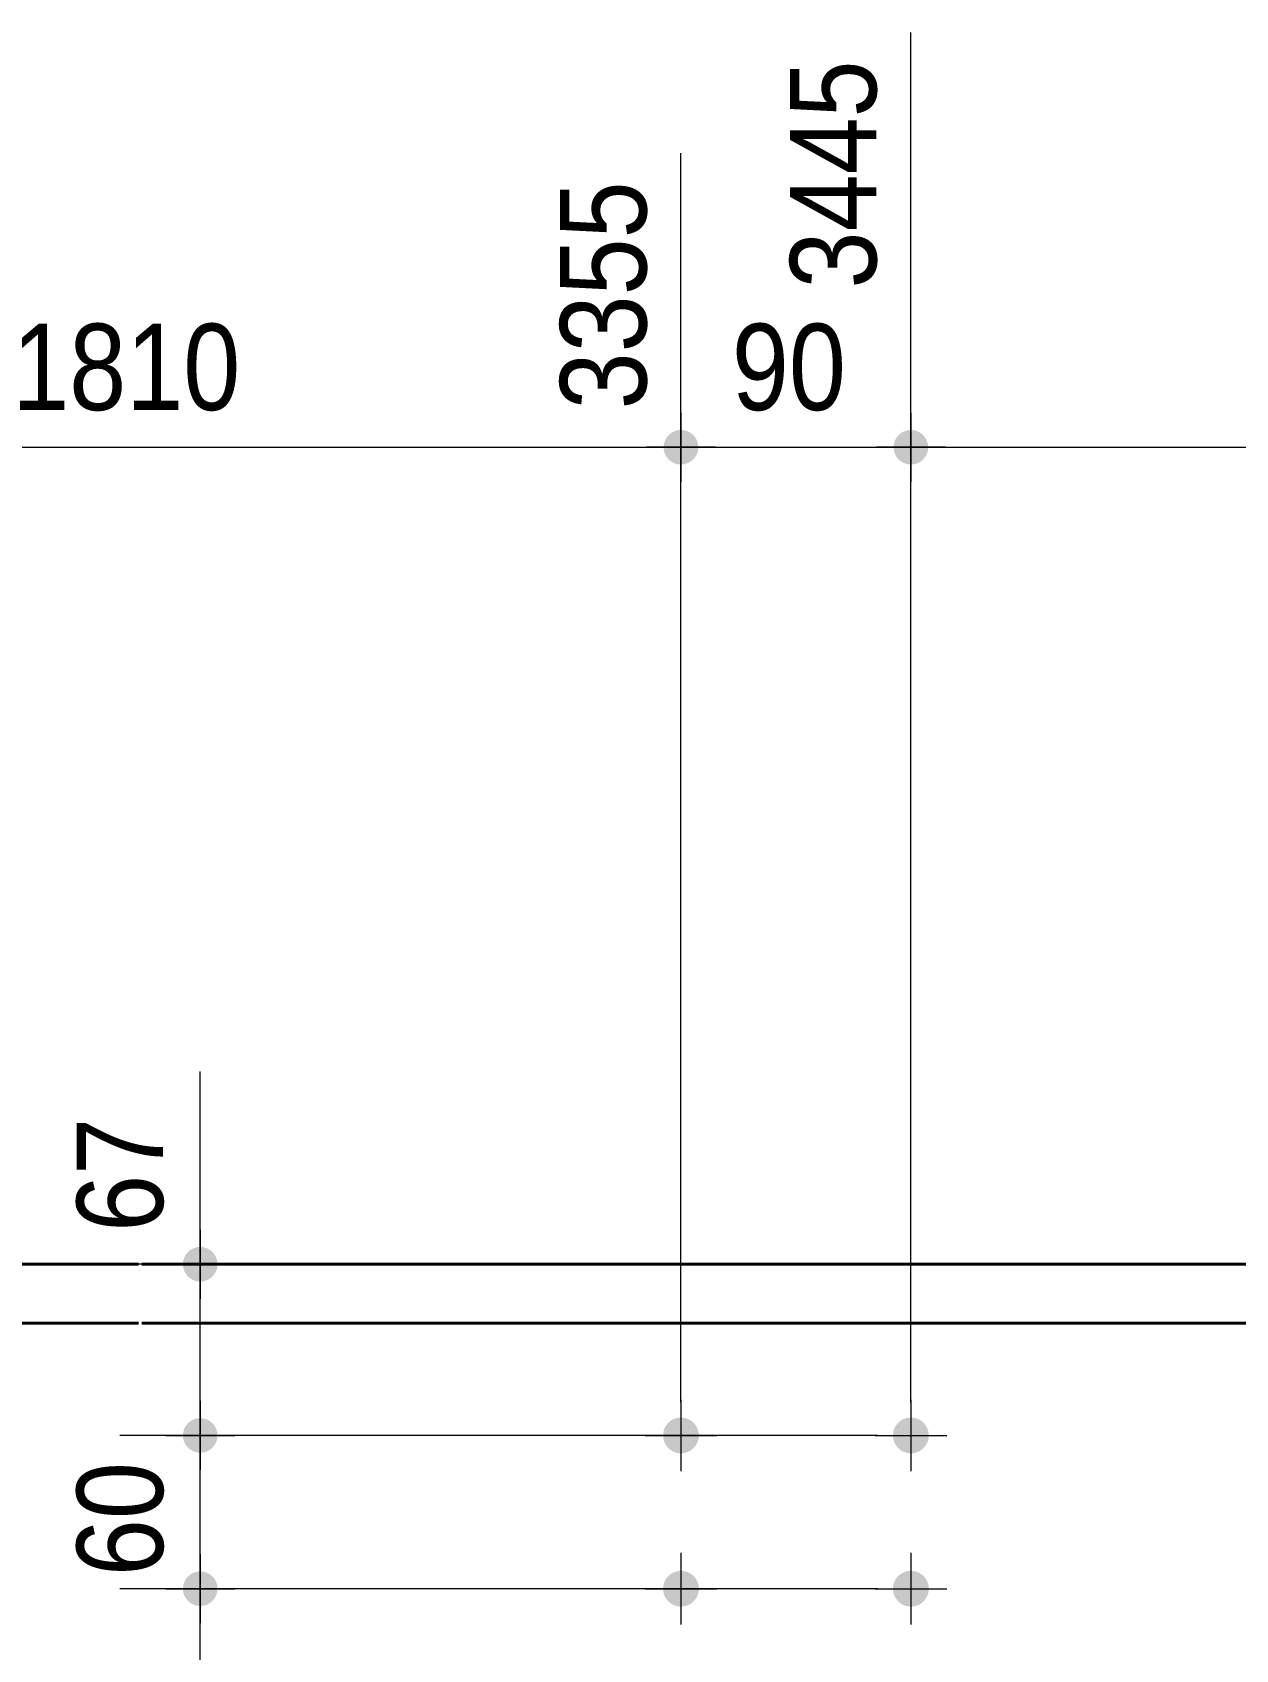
# Model space of a CAD drawing. Header units: millimetres. Extents: x 2 to 410, y 5 to 282.
# Drawn here: x 138.69 to 174.92, y 161.46 to 210.16 of the extents above; entities that cross this region are included whole.
import ezdxf

# ---------------------------------------------------------------- set-up
doc = ezdxf.new("R2010")
doc.units = ezdxf.units.MM
for name, color, linetype, lineweight in [('Boulon', 7, 'Continuous', 0), ('Cotation', 7, 'Continuous', 0), ('Piece', 2, 'Continuous', 0)]:
    doc.layers.add(name, color=color, linetype=linetype, lineweight=lineweight)
doc.styles.add('ARIAL', font='ARIAL.TTF')

# ---------------------------------------------------------------- blocks, each defined once
blk = doc.blocks.new('*A7')
at = {"layer": 'Boulon'}
for points in [[(157.685, 167.936), (157.687, 167.962), (157.69, 167.989), (157.695, 168.015), (157.7, 168.04), (157.707, 168.066), (157.716, 168.091), (157.725, 168.116), (157.736, 168.14), (157.748, 168.163), (157.761, 168.186), (157.775, 168.209), (157.79, 168.23), (157.806, 168.251), (157.824, 168.271), (157.842, 168.29), (157.861, 168.309), (157.881, 168.326), (157.902, 168.342), (157.924, 168.357), (157.946, 168.371), (157.969, 168.384), (157.992, 168.396), (158.017, 168.407), (158.041, 168.417), (158.066, 168.425), (158.092, 168.432), (158.118, 168.438), (158.144, 168.442), (158.17, 168.445), (158.196, 168.447), (158.223, 168.448), (158.249, 168.447), (158.275, 168.445), (158.302, 168.442), (158.328, 168.438), (158.354, 168.432), (158.379, 168.425), (158.404, 168.417), (158.429, 168.407), (158.453, 168.396), (158.477, 168.384), (158.5, 168.371), (158.522, 168.357), (158.543, 168.342), (158.564, 168.326), (158.584, 168.309), (158.603, 168.29), (158.622, 168.271), (158.639, 168.251), (158.655, 168.23), (158.67, 168.209), (158.685, 168.186), (158.698, 168.163), (158.709, 168.14), (158.72, 168.116), (158.73, 168.091), (158.738, 168.066), (158.745, 168.04), (158.751, 168.015), (158.755, 167.989), (158.759, 167.962), (158.761, 167.936), (158.761, 167.91), (158.761, 167.883), (158.759, 167.857), (158.755, 167.831), (158.751, 167.805), (158.745, 167.779), (158.738, 167.753), (158.73, 167.728), (158.72, 167.704), (158.709, 167.679), (158.698, 167.656), (158.685, 167.633), (158.67, 167.61), (158.655, 167.589), (158.639, 167.568), (158.622, 167.548), (158.603, 167.529), (158.584, 167.511), (158.564, 167.493), (158.543, 167.477), (158.522, 167.462), (158.5, 167.448), (158.477, 167.435), (158.453, 167.423), (158.429, 167.412), (158.404, 167.403), (158.379, 167.394), (158.354, 167.387), (158.328, 167.381), (158.302, 167.377), (158.275, 167.374), (158.249, 167.372), (158.223, 167.371), (158.196, 167.372), (158.17, 167.374), (158.144, 167.377), (158.118, 167.381), (158.092, 167.387), (158.066, 167.394), (158.041, 167.403), (158.017, 167.412), (157.992, 167.423), (157.969, 167.435), (157.946, 167.448), (157.924, 167.462), (157.902, 167.477), (157.881, 167.493), (157.861, 167.511), (157.842, 167.529), (157.824, 167.548), (157.806, 167.568), (157.79, 167.589), (157.775, 167.61), (157.761, 167.633), (157.748, 167.656), (157.736, 167.679), (157.725, 167.704), (157.716, 167.728), (157.707, 167.753), (157.7, 167.779), (157.695, 167.805), (157.69, 167.831), (157.687, 167.857), (157.685, 167.883), (157.684, 167.91)], [(157.685, 163.321), (157.687, 163.347), (157.69, 163.373), (157.695, 163.399), (157.7, 163.425), (157.707, 163.45), (157.716, 163.476), (157.725, 163.5), (157.736, 163.524), (157.748, 163.548), (157.761, 163.571), (157.775, 163.593), (157.79, 163.615), (157.806, 163.636), (157.824, 163.656), (157.842, 163.675), (157.861, 163.693), (157.881, 163.71), (157.902, 163.727), (157.924, 163.742), (157.946, 163.756), (157.969, 163.769), (157.992, 163.781), (158.017, 163.792), (158.041, 163.801), (158.066, 163.809), (158.092, 163.817), (158.118, 163.822), (158.144, 163.827), (158.17, 163.83), (158.196, 163.832), (158.223, 163.833), (158.249, 163.832), (158.275, 163.83), (158.302, 163.827), (158.328, 163.822), (158.354, 163.817), (158.379, 163.809), (158.404, 163.801), (158.429, 163.792), (158.453, 163.781), (158.477, 163.769), (158.5, 163.756), (158.522, 163.742), (158.543, 163.727), (158.564, 163.71), (158.584, 163.693), (158.603, 163.675), (158.622, 163.656), (158.639, 163.636), (158.655, 163.615), (158.67, 163.593), (158.685, 163.571), (158.698, 163.548), (158.709, 163.524), (158.72, 163.5), (158.73, 163.476), (158.738, 163.45), (158.745, 163.425), (158.751, 163.399), (158.755, 163.373), (158.759, 163.347), (158.761, 163.321), (158.761, 163.294), (158.761, 163.268), (158.759, 163.241), (158.755, 163.215), (158.751, 163.189), (158.745, 163.163), (158.738, 163.138), (158.73, 163.113), (158.72, 163.088), (158.709, 163.064), (158.698, 163.04), (158.685, 163.017), (158.67, 162.995), (158.655, 162.973), (158.639, 162.953), (158.622, 162.933), (158.603, 162.913), (158.584, 162.895), (158.564, 162.878), (158.543, 162.862), (158.522, 162.846), (158.5, 162.832), (158.477, 162.819), (158.453, 162.807), (158.429, 162.797), (158.404, 162.787), (158.379, 162.779), (158.354, 162.772), (158.328, 162.766), (158.302, 162.762), (158.275, 162.758), (158.249, 162.756), (158.223, 162.756), (158.196, 162.756), (158.17, 162.758), (158.144, 162.762), (158.118, 162.766), (158.092, 162.772), (158.066, 162.779), (158.041, 162.787), (158.017, 162.797), (157.992, 162.807), (157.969, 162.819), (157.946, 162.832), (157.924, 162.846), (157.902, 162.862), (157.881, 162.878), (157.861, 162.895), (157.842, 162.913), (157.824, 162.933), (157.806, 162.953), (157.79, 162.973), (157.775, 162.995), (157.761, 163.017), (157.748, 163.04), (157.736, 163.064), (157.725, 163.088), (157.716, 163.113), (157.707, 163.138), (157.7, 163.163), (157.695, 163.189), (157.69, 163.215), (157.687, 163.241), (157.685, 163.268), (157.684, 163.294)]]:
    blk.add_hatch(color=256, dxfattribs=at).paths.add_polyline_path(points, flags=17)
at = {"layer": 'Boulon', "linetype": 'Continuous', "lineweight": 0}
for p, q in [((158.223, 168.986), (158.223, 166.833)), ((157.146, 167.91), (159.3, 167.91)), ((158.223, 164.371), (158.223, 162.217)), ((157.146, 163.294), (159.3, 163.294))]:
    blk.add_line(p, q, dxfattribs=at)
blk = doc.blocks.new('*A8')
at = {"layer": 'Boulon'}
for points in [[(164.608, 167.936), (164.61, 167.962), (164.613, 167.989), (164.618, 168.015), (164.623, 168.04), (164.631, 168.066), (164.639, 168.091), (164.648, 168.116), (164.659, 168.14), (164.671, 168.163), (164.684, 168.186), (164.698, 168.209), (164.713, 168.23), (164.73, 168.251), (164.747, 168.271), (164.765, 168.29), (164.784, 168.309), (164.804, 168.326), (164.825, 168.342), (164.847, 168.357), (164.869, 168.371), (164.892, 168.384), (164.916, 168.396), (164.94, 168.407), (164.964, 168.417), (164.989, 168.425), (165.015, 168.432), (165.041, 168.438), (165.067, 168.442), (165.093, 168.445), (165.119, 168.447), (165.146, 168.448), (165.172, 168.447), (165.199, 168.445), (165.225, 168.442), (165.251, 168.438), (165.277, 168.432), (165.302, 168.425), (165.327, 168.417), (165.352, 168.407), (165.376, 168.396), (165.4, 168.384), (165.423, 168.371), (165.445, 168.357), (165.467, 168.342), (165.487, 168.326), (165.507, 168.309), (165.527, 168.29), (165.545, 168.271), (165.562, 168.251), (165.578, 168.23), (165.594, 168.209), (165.608, 168.186), (165.621, 168.163), (165.633, 168.14), (165.643, 168.116), (165.653, 168.091), (165.661, 168.066), (165.668, 168.04), (165.674, 168.015), (165.678, 167.989), (165.682, 167.962), (165.684, 167.936), (165.684, 167.91), (165.684, 167.883), (165.682, 167.857), (165.678, 167.831), (165.674, 167.805), (165.668, 167.779), (165.661, 167.753), (165.653, 167.728), (165.643, 167.704), (165.633, 167.679), (165.621, 167.656), (165.608, 167.633), (165.594, 167.61), (165.578, 167.589), (165.562, 167.568), (165.545, 167.548), (165.527, 167.529), (165.507, 167.511), (165.487, 167.493), (165.467, 167.477), (165.445, 167.462), (165.423, 167.448), (165.4, 167.435), (165.376, 167.423), (165.352, 167.412), (165.327, 167.403), (165.302, 167.394), (165.277, 167.387), (165.251, 167.381), (165.225, 167.377), (165.199, 167.374), (165.172, 167.372), (165.146, 167.371), (165.119, 167.372), (165.093, 167.374), (165.067, 167.377), (165.041, 167.381), (165.015, 167.387), (164.989, 167.394), (164.964, 167.403), (164.94, 167.412), (164.916, 167.423), (164.892, 167.435), (164.869, 167.448), (164.847, 167.462), (164.825, 167.477), (164.804, 167.493), (164.784, 167.511), (164.765, 167.529), (164.747, 167.548), (164.73, 167.568), (164.713, 167.589), (164.698, 167.61), (164.684, 167.633), (164.671, 167.656), (164.659, 167.679), (164.648, 167.704), (164.639, 167.728), (164.631, 167.753), (164.623, 167.779), (164.618, 167.805), (164.613, 167.831), (164.61, 167.857), (164.608, 167.883), (164.607, 167.91)], [(164.608, 163.321), (164.61, 163.347), (164.613, 163.373), (164.618, 163.399), (164.623, 163.425), (164.631, 163.45), (164.639, 163.476), (164.648, 163.5), (164.659, 163.524), (164.671, 163.548), (164.684, 163.571), (164.698, 163.593), (164.713, 163.615), (164.73, 163.636), (164.747, 163.656), (164.765, 163.675), (164.784, 163.693), (164.804, 163.71), (164.825, 163.727), (164.847, 163.742), (164.869, 163.756), (164.892, 163.769), (164.916, 163.781), (164.94, 163.792), (164.964, 163.801), (164.989, 163.809), (165.015, 163.817), (165.041, 163.822), (165.067, 163.827), (165.093, 163.83), (165.119, 163.832), (165.146, 163.833), (165.172, 163.832), (165.199, 163.83), (165.225, 163.827), (165.251, 163.822), (165.277, 163.817), (165.302, 163.809), (165.327, 163.801), (165.352, 163.792), (165.376, 163.781), (165.4, 163.769), (165.423, 163.756), (165.445, 163.742), (165.467, 163.727), (165.487, 163.71), (165.507, 163.693), (165.527, 163.675), (165.545, 163.656), (165.562, 163.636), (165.578, 163.615), (165.594, 163.593), (165.608, 163.571), (165.621, 163.548), (165.633, 163.524), (165.643, 163.5), (165.653, 163.476), (165.661, 163.45), (165.668, 163.425), (165.674, 163.399), (165.678, 163.373), (165.682, 163.347), (165.684, 163.321), (165.684, 163.294), (165.684, 163.268), (165.682, 163.241), (165.678, 163.215), (165.674, 163.189), (165.668, 163.163), (165.661, 163.138), (165.653, 163.113), (165.643, 163.088), (165.633, 163.064), (165.621, 163.04), (165.608, 163.017), (165.594, 162.995), (165.578, 162.973), (165.562, 162.953), (165.545, 162.933), (165.527, 162.913), (165.507, 162.895), (165.487, 162.878), (165.467, 162.862), (165.445, 162.846), (165.423, 162.832), (165.4, 162.819), (165.376, 162.807), (165.352, 162.797), (165.327, 162.787), (165.302, 162.779), (165.277, 162.772), (165.251, 162.766), (165.225, 162.762), (165.199, 162.758), (165.172, 162.756), (165.146, 162.756), (165.119, 162.756), (165.093, 162.758), (165.067, 162.762), (165.041, 162.766), (165.015, 162.772), (164.989, 162.779), (164.964, 162.787), (164.94, 162.797), (164.916, 162.807), (164.892, 162.819), (164.869, 162.832), (164.847, 162.846), (164.825, 162.862), (164.804, 162.878), (164.784, 162.895), (164.765, 162.913), (164.747, 162.933), (164.73, 162.953), (164.713, 162.973), (164.698, 162.995), (164.684, 163.017), (164.671, 163.04), (164.659, 163.064), (164.648, 163.088), (164.639, 163.113), (164.631, 163.138), (164.623, 163.163), (164.618, 163.189), (164.613, 163.215), (164.61, 163.241), (164.608, 163.268), (164.607, 163.294)]]:
    blk.add_hatch(color=256, dxfattribs=at).paths.add_polyline_path(points, flags=17)
at = {"layer": 'Boulon', "linetype": 'Continuous', "lineweight": 0}
for p, q in [((165.146, 168.986), (165.146, 166.833)), ((164.069, 167.91), (166.223, 167.91)), ((165.146, 164.371), (165.146, 162.217)), ((164.069, 163.294), (166.223, 163.294))]:
    blk.add_line(p, q, dxfattribs=at)
blk = doc.blocks.new('*A16')
at = {"layer": 'Piece', "color": 2, "linetype": 'Continuous', "lineweight": 40}
for p, q in [((141.894282, 173.063513), (102.514335, 173.063513)), ((181.374229, 173.063513), (141.994282, 173.063513)), ((102.514335, 171.294283), (141.894282, 171.294283)), ((141.994282, 171.294283), (181.374229, 171.294283))]:
    blk.add_line(p, q, dxfattribs=at)
blk = doc.blocks.new('*A62')
at = {"layer": 'Cotation'}
for points in [[(143.723, 162.775), (143.698, 162.777), (143.673, 162.78), (143.648, 162.784), (143.623, 162.79), (143.598, 162.797), (143.574, 162.805), (143.55, 162.814), (143.527, 162.824), (143.504, 162.836), (143.482, 162.848), (143.46, 162.862), (143.439, 162.876), (143.419, 162.892), (143.4, 162.909), (143.381, 162.926), (143.364, 162.945), (143.347, 162.964), (143.331, 162.984), (143.317, 163.005), (143.303, 163.027), (143.29, 163.049), (143.279, 163.072), (143.269, 163.095), (143.259, 163.119), (143.251, 163.143), (143.245, 163.168), (143.239, 163.193), (143.235, 163.218), (143.231, 163.243), (143.23, 163.269), (143.229, 163.294), (143.23, 163.32), (143.231, 163.345), (143.235, 163.37), (143.239, 163.396), (143.245, 163.421), (143.251, 163.445), (143.259, 163.469), (143.269, 163.493), (143.279, 163.516), (143.29, 163.539), (143.303, 163.562), (143.317, 163.583), (143.331, 163.604), (143.347, 163.624), (143.364, 163.643), (143.381, 163.662), (143.4, 163.679), (143.419, 163.696), (143.439, 163.712), (143.46, 163.727), (143.482, 163.74), (143.504, 163.753), (143.527, 163.764), (143.55, 163.775), (143.574, 163.784), (143.598, 163.792), (143.623, 163.799), (143.648, 163.804), (143.673, 163.809), (143.698, 163.812), (143.723, 163.814), (143.749, 163.814), (143.774, 163.814), (143.8, 163.812), (143.825, 163.809), (143.85, 163.804), (143.875, 163.799), (143.9, 163.792), (143.924, 163.784), (143.948, 163.775), (143.971, 163.764), (143.994, 163.753), (144.016, 163.74), (144.038, 163.727), (144.059, 163.712), (144.079, 163.696), (144.098, 163.679), (144.117, 163.662), (144.134, 163.643), (144.151, 163.624), (144.167, 163.604), (144.181, 163.583), (144.195, 163.562), (144.208, 163.539), (144.219, 163.516), (144.229, 163.493), (144.239, 163.469), (144.247, 163.445), (144.253, 163.421), (144.259, 163.396), (144.263, 163.37), (144.266, 163.345), (144.268, 163.32), (144.269, 163.294), (144.268, 163.269), (144.266, 163.243), (144.263, 163.218), (144.259, 163.193), (144.253, 163.168), (144.247, 163.143), (144.239, 163.119), (144.229, 163.095), (144.219, 163.072), (144.208, 163.049), (144.195, 163.027), (144.181, 163.005), (144.167, 162.984), (144.151, 162.964), (144.134, 162.945), (144.117, 162.926), (144.098, 162.909), (144.079, 162.892), (144.059, 162.876), (144.038, 162.862), (144.016, 162.848), (143.994, 162.836), (143.971, 162.824), (143.948, 162.814), (143.924, 162.805), (143.9, 162.797), (143.875, 162.79), (143.85, 162.784), (143.825, 162.78), (143.8, 162.777), (143.774, 162.775), (143.749, 162.774)], [(143.723, 134.852), (143.698, 134.854), (143.673, 134.857), (143.648, 134.861), (143.623, 134.867), (143.598, 134.874), (143.574, 134.882), (143.55, 134.891), (143.527, 134.901), (143.504, 134.913), (143.482, 134.925), (143.46, 134.939), (143.439, 134.954), (143.419, 134.969), (143.4, 134.986), (143.381, 135.004), (143.364, 135.022), (143.347, 135.041), (143.331, 135.061), (143.317, 135.082), (143.303, 135.104), (143.29, 135.126), (143.279, 135.149), (143.269, 135.172), (143.259, 135.196), (143.251, 135.22), (143.245, 135.245), (143.239, 135.27), (143.235, 135.295), (143.231, 135.32), (143.23, 135.346), (143.229, 135.371), (143.23, 135.397), (143.231, 135.422), (143.235, 135.448), (143.239, 135.473), (143.245, 135.498), (143.251, 135.522), (143.259, 135.546), (143.269, 135.57), (143.279, 135.594), (143.29, 135.616), (143.303, 135.639), (143.317, 135.66), (143.331, 135.681), (143.347, 135.701), (143.364, 135.72), (143.381, 135.739), (143.4, 135.757), (143.419, 135.773), (143.439, 135.789), (143.46, 135.804), (143.482, 135.817), (143.504, 135.83), (143.527, 135.841), (143.55, 135.852), (143.574, 135.861), (143.598, 135.869), (143.623, 135.876), (143.648, 135.881), (143.673, 135.886), (143.698, 135.889), (143.723, 135.891), (143.749, 135.891), (143.774, 135.891), (143.8, 135.889), (143.825, 135.886), (143.85, 135.881), (143.875, 135.876), (143.9, 135.869), (143.924, 135.861), (143.948, 135.852), (143.971, 135.841), (143.994, 135.83), (144.016, 135.817), (144.038, 135.804), (144.059, 135.789), (144.079, 135.773), (144.098, 135.757), (144.117, 135.739), (144.134, 135.72), (144.151, 135.701), (144.167, 135.681), (144.181, 135.66), (144.195, 135.639), (144.208, 135.616), (144.219, 135.594), (144.229, 135.57), (144.239, 135.546), (144.247, 135.522), (144.253, 135.498), (144.259, 135.473), (144.263, 135.448), (144.266, 135.422), (144.268, 135.397), (144.269, 135.371), (144.268, 135.346), (144.266, 135.32), (144.263, 135.295), (144.259, 135.27), (144.253, 135.245), (144.247, 135.22), (144.239, 135.196), (144.229, 135.172), (144.219, 135.149), (144.208, 135.126), (144.195, 135.104), (144.181, 135.082), (144.167, 135.061), (144.151, 135.041), (144.134, 135.022), (144.117, 135.004), (144.098, 134.986), (144.079, 134.969), (144.059, 134.954), (144.038, 134.939), (144.016, 134.925), (143.994, 134.913), (143.971, 134.901), (143.948, 134.891), (143.924, 134.882), (143.9, 134.874), (143.875, 134.867), (143.85, 134.861), (143.825, 134.857), (143.8, 134.854), (143.774, 134.852), (143.749, 134.851)]]:
    blk.add_hatch(color=256, dxfattribs=at).paths.add_polyline_path(points, flags=17)
at = {"layer": 'Cotation', "linetype": 'Continuous', "lineweight": 0}
for p, q in [((143.749, 164.334), (143.749, 162.254)), ((143.749, 163.294), (143.749, 164.334)), ((164.146, 163.294), (143.149, 163.294)), ((143.149, 163.294), (144.789, 163.294)), ((143.749, 135.371), (143.749, 163.294)), ((143.749, 136.411), (143.749, 134.331)), ((155.684, 135.371), (141.329, 135.371)), ((142.709, 135.371), (144.789, 135.371)), ((143.749, 135.371), (143.749, 134.331))]:
    blk.add_line(p, q, dxfattribs=at)
at = {"layer": 'Cotation'}
for p in [(143.749, 163.294), (143.749, 135.371)]:
    blk.add_point(p, dxfattribs=at)
at = {"layer": 'Cotation', "style": 'ARIAL', "width": 0.85}
blk.add_text('363', height=2.6, rotation=90.0002, dxfattribs=at).set_placement((142.629, 146.44))
blk = doc.blocks.new('*A63')
at = {"layer": 'Cotation'}
for points in [[(143.723, 167.39), (143.698, 167.392), (143.673, 167.395), (143.648, 167.4), (143.623, 167.405), (143.598, 167.412), (143.574, 167.42), (143.55, 167.429), (143.527, 167.44), (143.504, 167.451), (143.482, 167.464), (143.46, 167.477), (143.439, 167.492), (143.419, 167.508), (143.4, 167.524), (143.381, 167.542), (143.364, 167.56), (143.347, 167.58), (143.331, 167.6), (143.317, 167.621), (143.303, 167.642), (143.29, 167.664), (143.279, 167.687), (143.269, 167.711), (143.259, 167.734), (143.251, 167.759), (143.245, 167.783), (143.239, 167.808), (143.235, 167.833), (143.231, 167.859), (143.23, 167.884), (143.229, 167.91), (143.23, 167.935), (143.231, 167.961), (143.235, 167.986), (143.239, 168.011), (143.245, 168.036), (143.251, 168.061), (143.259, 168.085), (143.269, 168.109), (143.279, 168.132), (143.29, 168.155), (143.303, 168.177), (143.317, 168.198), (143.331, 168.219), (143.347, 168.239), (143.364, 168.259), (143.381, 168.277), (143.4, 168.295), (143.419, 168.312), (143.439, 168.327), (143.46, 168.342), (143.482, 168.356), (143.504, 168.368), (143.527, 168.38), (143.55, 168.39), (143.574, 168.399), (143.598, 168.407), (143.623, 168.414), (143.648, 168.42), (143.673, 168.424), (143.698, 168.427), (143.723, 168.429), (143.749, 168.43), (143.774, 168.429), (143.8, 168.427), (143.825, 168.424), (143.85, 168.42), (143.875, 168.414), (143.9, 168.407), (143.924, 168.399), (143.948, 168.39), (143.971, 168.38), (143.994, 168.368), (144.016, 168.356), (144.038, 168.342), (144.059, 168.327), (144.079, 168.312), (144.098, 168.295), (144.117, 168.277), (144.134, 168.259), (144.151, 168.239), (144.167, 168.219), (144.181, 168.198), (144.195, 168.177), (144.208, 168.155), (144.219, 168.132), (144.229, 168.109), (144.239, 168.085), (144.247, 168.061), (144.253, 168.036), (144.259, 168.011), (144.263, 167.986), (144.266, 167.961), (144.268, 167.935), (144.269, 167.91), (144.268, 167.884), (144.266, 167.859), (144.263, 167.833), (144.259, 167.808), (144.253, 167.783), (144.247, 167.759), (144.239, 167.734), (144.229, 167.711), (144.219, 167.687), (144.208, 167.664), (144.195, 167.642), (144.181, 167.621), (144.167, 167.6), (144.151, 167.58), (144.134, 167.56), (144.117, 167.542), (144.098, 167.524), (144.079, 167.508), (144.059, 167.492), (144.038, 167.477), (144.016, 167.464), (143.994, 167.451), (143.971, 167.44), (143.948, 167.429), (143.924, 167.42), (143.9, 167.412), (143.875, 167.405), (143.85, 167.4), (143.825, 167.395), (143.8, 167.392), (143.774, 167.39), (143.749, 167.39)], [(143.723, 162.775), (143.698, 162.777), (143.673, 162.78), (143.648, 162.784), (143.623, 162.79), (143.598, 162.797), (143.574, 162.805), (143.55, 162.814), (143.527, 162.824), (143.504, 162.836), (143.482, 162.848), (143.46, 162.862), (143.439, 162.876), (143.419, 162.892), (143.4, 162.909), (143.381, 162.926), (143.364, 162.945), (143.347, 162.964), (143.331, 162.984), (143.317, 163.005), (143.303, 163.027), (143.29, 163.049), (143.279, 163.072), (143.269, 163.095), (143.259, 163.119), (143.251, 163.143), (143.245, 163.168), (143.239, 163.193), (143.235, 163.218), (143.231, 163.243), (143.23, 163.269), (143.229, 163.294), (143.23, 163.32), (143.231, 163.345), (143.235, 163.37), (143.239, 163.396), (143.245, 163.421), (143.251, 163.445), (143.259, 163.469), (143.269, 163.493), (143.279, 163.516), (143.29, 163.539), (143.303, 163.562), (143.317, 163.583), (143.331, 163.604), (143.347, 163.624), (143.364, 163.643), (143.381, 163.662), (143.4, 163.679), (143.419, 163.696), (143.439, 163.712), (143.46, 163.727), (143.482, 163.74), (143.504, 163.753), (143.527, 163.764), (143.55, 163.775), (143.574, 163.784), (143.598, 163.792), (143.623, 163.799), (143.648, 163.804), (143.673, 163.809), (143.698, 163.812), (143.723, 163.814), (143.749, 163.814), (143.774, 163.814), (143.8, 163.812), (143.825, 163.809), (143.85, 163.804), (143.875, 163.799), (143.9, 163.792), (143.924, 163.784), (143.948, 163.775), (143.971, 163.764), (143.994, 163.753), (144.016, 163.74), (144.038, 163.727), (144.059, 163.712), (144.079, 163.696), (144.098, 163.679), (144.117, 163.662), (144.134, 163.643), (144.151, 163.624), (144.167, 163.604), (144.181, 163.583), (144.195, 163.562), (144.208, 163.539), (144.219, 163.516), (144.229, 163.493), (144.239, 163.469), (144.247, 163.445), (144.253, 163.421), (144.259, 163.396), (144.263, 163.37), (144.266, 163.345), (144.268, 163.32), (144.269, 163.294), (144.268, 163.269), (144.266, 163.243), (144.263, 163.218), (144.259, 163.193), (144.253, 163.168), (144.247, 163.143), (144.239, 163.119), (144.229, 163.095), (144.219, 163.072), (144.208, 163.049), (144.195, 163.027), (144.181, 163.005), (144.167, 162.984), (144.151, 162.964), (144.134, 162.945), (144.117, 162.926), (144.098, 162.909), (144.079, 162.892), (144.059, 162.876), (144.038, 162.862), (144.016, 162.848), (143.994, 162.836), (143.971, 162.824), (143.948, 162.814), (143.924, 162.805), (143.9, 162.797), (143.875, 162.79), (143.85, 162.784), (143.825, 162.78), (143.8, 162.777), (143.774, 162.775), (143.749, 162.774)]]:
    blk.add_hatch(color=256, dxfattribs=at).paths.add_polyline_path(points, flags=17)
at = {"layer": 'Cotation', "linetype": 'Continuous', "lineweight": 0}
for p, q in [((143.749, 168.95), (143.749, 166.87)), ((143.749, 167.91), (143.749, 168.95)), ((164.146, 167.91), (141.329, 167.91)), ((142.709, 167.91), (144.789, 167.91)), ((143.749, 163.294), (143.749, 167.91)), ((143.749, 164.334), (143.749, 162.254)), ((164.146, 163.294), (141.329, 163.294)), ((142.709, 163.294), (144.789, 163.294)), ((143.749, 163.294), (143.749, 162.254))]:
    blk.add_line(p, q, dxfattribs=at)
at = {"layer": 'Cotation'}
for p in [(143.749, 167.91), (143.749, 163.294)]:
    blk.add_point(p, dxfattribs=at)
at = {"layer": 'Cotation', "style": 'ARIAL', "width": 0.85}
blk.add_text('60', height=2.6, rotation=90.0002, dxfattribs=at).set_placement((142.629, 163.673))
blk = doc.blocks.new('*A64')
at = {"layer": 'Cotation'}
for points in [[(143.723, 172.544), (143.698, 172.546), (143.673, 172.549), (143.648, 172.554), (143.623, 172.559), (143.598, 172.566), (143.574, 172.574), (143.55, 172.583), (143.527, 172.593), (143.504, 172.605), (143.482, 172.617), (143.46, 172.631), (143.439, 172.646), (143.419, 172.662), (143.4, 172.678), (143.381, 172.696), (143.364, 172.714), (143.347, 172.734), (143.331, 172.754), (143.317, 172.775), (143.303, 172.796), (143.29, 172.818), (143.279, 172.841), (143.269, 172.865), (143.259, 172.888), (143.251, 172.913), (143.245, 172.937), (143.239, 172.962), (143.235, 172.987), (143.231, 173.013), (143.23, 173.038), (143.229, 173.064), (143.23, 173.089), (143.231, 173.114), (143.235, 173.14), (143.239, 173.165), (143.245, 173.19), (143.251, 173.214), (143.259, 173.239), (143.269, 173.263), (143.279, 173.286), (143.29, 173.309), (143.303, 173.331), (143.317, 173.352), (143.331, 173.373), (143.347, 173.393), (143.364, 173.413), (143.381, 173.431), (143.4, 173.449), (143.419, 173.465), (143.439, 173.481), (143.46, 173.496), (143.482, 173.51), (143.504, 173.522), (143.527, 173.534), (143.55, 173.544), (143.574, 173.553), (143.598, 173.561), (143.623, 173.568), (143.648, 173.574), (143.673, 173.578), (143.698, 173.581), (143.723, 173.583), (143.749, 173.584), (143.774, 173.583), (143.8, 173.581), (143.825, 173.578), (143.85, 173.574), (143.875, 173.568), (143.9, 173.561), (143.924, 173.553), (143.948, 173.544), (143.971, 173.534), (143.994, 173.522), (144.016, 173.51), (144.038, 173.496), (144.059, 173.481), (144.079, 173.465), (144.098, 173.449), (144.117, 173.431), (144.134, 173.413), (144.151, 173.393), (144.167, 173.373), (144.181, 173.352), (144.195, 173.331), (144.208, 173.309), (144.219, 173.286), (144.229, 173.263), (144.239, 173.239), (144.247, 173.214), (144.253, 173.19), (144.259, 173.165), (144.263, 173.14), (144.266, 173.114), (144.268, 173.089), (144.269, 173.064), (144.268, 173.038), (144.266, 173.013), (144.263, 172.987), (144.259, 172.962), (144.253, 172.937), (144.247, 172.913), (144.239, 172.888), (144.229, 172.865), (144.219, 172.841), (144.208, 172.818), (144.195, 172.796), (144.181, 172.775), (144.167, 172.754), (144.151, 172.734), (144.134, 172.714), (144.117, 172.696), (144.098, 172.678), (144.079, 172.662), (144.059, 172.646), (144.038, 172.631), (144.016, 172.617), (143.994, 172.605), (143.971, 172.593), (143.948, 172.583), (143.924, 172.574), (143.9, 172.566), (143.875, 172.559), (143.85, 172.554), (143.825, 172.549), (143.8, 172.546), (143.774, 172.544), (143.749, 172.544)], [(143.723, 167.39), (143.698, 167.392), (143.673, 167.395), (143.648, 167.4), (143.623, 167.405), (143.598, 167.412), (143.574, 167.42), (143.55, 167.429), (143.527, 167.44), (143.504, 167.451), (143.482, 167.464), (143.46, 167.477), (143.439, 167.492), (143.419, 167.508), (143.4, 167.524), (143.381, 167.542), (143.364, 167.56), (143.347, 167.58), (143.331, 167.6), (143.317, 167.621), (143.303, 167.642), (143.29, 167.664), (143.279, 167.687), (143.269, 167.711), (143.259, 167.734), (143.251, 167.759), (143.245, 167.783), (143.239, 167.808), (143.235, 167.833), (143.231, 167.859), (143.23, 167.884), (143.229, 167.91), (143.23, 167.935), (143.231, 167.961), (143.235, 167.986), (143.239, 168.011), (143.245, 168.036), (143.251, 168.061), (143.259, 168.085), (143.269, 168.109), (143.279, 168.132), (143.29, 168.155), (143.303, 168.177), (143.317, 168.198), (143.331, 168.219), (143.347, 168.239), (143.364, 168.259), (143.381, 168.277), (143.4, 168.295), (143.419, 168.312), (143.439, 168.327), (143.46, 168.342), (143.482, 168.356), (143.504, 168.368), (143.527, 168.38), (143.55, 168.39), (143.574, 168.399), (143.598, 168.407), (143.623, 168.414), (143.648, 168.42), (143.673, 168.424), (143.698, 168.427), (143.723, 168.429), (143.749, 168.43), (143.774, 168.429), (143.8, 168.427), (143.825, 168.424), (143.85, 168.42), (143.875, 168.414), (143.9, 168.407), (143.924, 168.399), (143.948, 168.39), (143.971, 168.38), (143.994, 168.368), (144.016, 168.356), (144.038, 168.342), (144.059, 168.327), (144.079, 168.312), (144.098, 168.295), (144.117, 168.277), (144.134, 168.259), (144.151, 168.239), (144.167, 168.219), (144.181, 168.198), (144.195, 168.177), (144.208, 168.155), (144.219, 168.132), (144.229, 168.109), (144.239, 168.085), (144.247, 168.061), (144.253, 168.036), (144.259, 168.011), (144.263, 167.986), (144.266, 167.961), (144.268, 167.935), (144.269, 167.91), (144.268, 167.884), (144.266, 167.859), (144.263, 167.833), (144.259, 167.808), (144.253, 167.783), (144.247, 167.759), (144.239, 167.734), (144.229, 167.711), (144.219, 167.687), (144.208, 167.664), (144.195, 167.642), (144.181, 167.621), (144.167, 167.6), (144.151, 167.58), (144.134, 167.56), (144.117, 167.542), (144.098, 167.524), (144.079, 167.508), (144.059, 167.492), (144.038, 167.477), (144.016, 167.464), (143.994, 167.451), (143.971, 167.44), (143.948, 167.429), (143.924, 167.42), (143.9, 167.412), (143.875, 167.405), (143.85, 167.4), (143.825, 167.395), (143.8, 167.392), (143.774, 167.39), (143.749, 167.39)]]:
    blk.add_hatch(color=256, dxfattribs=at).paths.add_polyline_path(points, flags=17)
at = {"layer": 'Cotation', "linetype": 'Continuous', "lineweight": 0}
for p, q in [((143.749, 173.064), (143.749, 178.87)), ((143.749, 173.064), (143.749, 178.87)), ((143.749, 174.104), (143.749, 172.024)), ((155.684, 173.064), (141.329, 173.064)), ((142.709, 173.064), (144.789, 173.064)), ((143.749, 167.91), (143.749, 173.064)), ((143.749, 168.95), (143.749, 166.87)), ((164.146, 167.91), (143.149, 167.91)), ((143.149, 167.91), (144.789, 167.91)), ((143.749, 167.91), (143.749, 166.87))]:
    blk.add_line(p, q, dxfattribs=at)
at = {"layer": 'Cotation'}
for p in [(143.749, 173.064), (143.749, 167.91)]:
    blk.add_point(p, dxfattribs=at)
at = {"layer": 'Cotation', "style": 'ARIAL', "width": 0.85}
blk.add_text('67', height=2.6, rotation=90.0002, dxfattribs=at).set_placement((142.629, 174.039))
blk = doc.blocks.new('*A80')
at = {"layer": 'Cotation'}
for points in [[(125.64, 197.144), (125.615, 197.146), (125.59, 197.149), (125.564, 197.153), (125.539, 197.159), (125.515, 197.166), (125.491, 197.174), (125.467, 197.183), (125.443, 197.193), (125.421, 197.205), (125.398, 197.217), (125.377, 197.231), (125.356, 197.245), (125.336, 197.261), (125.317, 197.278), (125.298, 197.295), (125.281, 197.314), (125.264, 197.333), (125.248, 197.353), (125.233, 197.374), (125.22, 197.396), (125.207, 197.418), (125.196, 197.441), (125.185, 197.464), (125.176, 197.488), (125.168, 197.512), (125.161, 197.537), (125.156, 197.562), (125.151, 197.587), (125.148, 197.612), (125.146, 197.638), (125.146, 197.663), (125.146, 197.689), (125.148, 197.714), (125.151, 197.739), (125.156, 197.765), (125.161, 197.789), (125.168, 197.814), (125.176, 197.838), (125.185, 197.862), (125.196, 197.885), (125.207, 197.908), (125.22, 197.93), (125.233, 197.952), (125.248, 197.973), (125.264, 197.993), (125.281, 198.012), (125.298, 198.031), (125.317, 198.048), (125.336, 198.065), (125.356, 198.081), (125.377, 198.096), (125.398, 198.109), (125.421, 198.122), (125.443, 198.133), (125.467, 198.144), (125.491, 198.153), (125.515, 198.161), (125.539, 198.168), (125.564, 198.173), (125.59, 198.178), (125.615, 198.181), (125.64, 198.183), (125.666, 198.183), (125.691, 198.183), (125.717, 198.181), (125.742, 198.178), (125.767, 198.173), (125.792, 198.168), (125.817, 198.161), (125.841, 198.153), (125.865, 198.144), (125.888, 198.133), (125.911, 198.122), (125.933, 198.109), (125.955, 198.096), (125.976, 198.081), (125.996, 198.065), (126.015, 198.048), (126.034, 198.031), (126.051, 198.012), (126.068, 197.993), (126.083, 197.973), (126.098, 197.952), (126.112, 197.93), (126.124, 197.908), (126.136, 197.885), (126.146, 197.862), (126.155, 197.838), (126.163, 197.814), (126.17, 197.789), (126.176, 197.765), (126.18, 197.739), (126.183, 197.714), (126.185, 197.689), (126.186, 197.663), (126.185, 197.638), (126.183, 197.612), (126.18, 197.587), (126.176, 197.562), (126.17, 197.537), (126.163, 197.512), (126.155, 197.488), (126.146, 197.464), (126.136, 197.441), (126.124, 197.418), (126.112, 197.396), (126.098, 197.374), (126.083, 197.353), (126.068, 197.333), (126.051, 197.314), (126.034, 197.295), (126.015, 197.278), (125.996, 197.261), (125.976, 197.245), (125.955, 197.231), (125.933, 197.217), (125.911, 197.205), (125.888, 197.193), (125.865, 197.183), (125.841, 197.174), (125.817, 197.166), (125.792, 197.159), (125.767, 197.153), (125.742, 197.149), (125.717, 197.146), (125.691, 197.144), (125.666, 197.143)], [(158.197, 197.144), (158.172, 197.146), (158.146, 197.149), (158.121, 197.153), (158.096, 197.159), (158.072, 197.166), (158.048, 197.174), (158.024, 197.183), (158, 197.193), (157.978, 197.205), (157.955, 197.217), (157.934, 197.231), (157.913, 197.245), (157.893, 197.261), (157.873, 197.278), (157.855, 197.295), (157.837, 197.314), (157.821, 197.333), (157.805, 197.353), (157.79, 197.374), (157.777, 197.396), (157.764, 197.418), (157.753, 197.441), (157.742, 197.464), (157.733, 197.488), (157.725, 197.512), (157.718, 197.537), (157.713, 197.562), (157.708, 197.587), (157.705, 197.612), (157.703, 197.638), (157.703, 197.663), (157.703, 197.689), (157.705, 197.714), (157.708, 197.739), (157.713, 197.765), (157.718, 197.789), (157.725, 197.814), (157.733, 197.838), (157.742, 197.862), (157.753, 197.885), (157.764, 197.908), (157.777, 197.93), (157.79, 197.952), (157.805, 197.973), (157.821, 197.993), (157.837, 198.012), (157.855, 198.031), (157.873, 198.048), (157.893, 198.065), (157.913, 198.081), (157.934, 198.096), (157.955, 198.109), (157.978, 198.122), (158, 198.133), (158.024, 198.144), (158.048, 198.153), (158.072, 198.161), (158.096, 198.168), (158.121, 198.173), (158.146, 198.178), (158.172, 198.181), (158.197, 198.183), (158.223, 198.183), (158.248, 198.183), (158.274, 198.181), (158.299, 198.178), (158.324, 198.173), (158.349, 198.168), (158.374, 198.161), (158.398, 198.153), (158.422, 198.144), (158.445, 198.133), (158.468, 198.122), (158.49, 198.109), (158.512, 198.096), (158.532, 198.081), (158.553, 198.065), (158.572, 198.048), (158.59, 198.031), (158.608, 198.012), (158.625, 197.993), (158.64, 197.973), (158.655, 197.952), (158.669, 197.93), (158.681, 197.908), (158.693, 197.885), (158.703, 197.862), (158.712, 197.838), (158.72, 197.814), (158.727, 197.789), (158.733, 197.765), (158.737, 197.739), (158.74, 197.714), (158.742, 197.689), (158.743, 197.663), (158.742, 197.638), (158.74, 197.612), (158.737, 197.587), (158.733, 197.562), (158.727, 197.537), (158.72, 197.512), (158.712, 197.488), (158.703, 197.464), (158.693, 197.441), (158.681, 197.418), (158.669, 197.396), (158.655, 197.374), (158.64, 197.353), (158.625, 197.333), (158.608, 197.314), (158.59, 197.295), (158.572, 197.278), (158.553, 197.261), (158.532, 197.245), (158.512, 197.231), (158.49, 197.217), (158.468, 197.205), (158.445, 197.193), (158.422, 197.183), (158.398, 197.174), (158.374, 197.166), (158.349, 197.159), (158.324, 197.153), (158.299, 197.149), (158.274, 197.146), (158.248, 197.144), (158.223, 197.143)]]:
    blk.add_hatch(color=256, dxfattribs=at).paths.add_polyline_path(points, flags=17)
at = {"layer": 'Cotation', "linetype": 'Continuous', "lineweight": 0}
for p, q in [((125.666, 168.91), (125.666, 210.157)), ((158.223, 168.91), (158.223, 206.517)), ((125.666, 198.703), (125.666, 196.623)), ((158.223, 198.703), (158.223, 196.623)), ((126.706, 197.663), (124.626, 197.663)), ((125.666, 197.663), (124.626, 197.663)), ((125.666, 197.663), (158.223, 197.663)), ((159.263, 197.663), (157.183, 197.663)), ((158.223, 197.663), (159.263, 197.663))]:
    blk.add_line(p, q, dxfattribs=at)
at = {"layer": 'Cotation'}
for p in [(125.666, 197.663), (158.223, 197.663)]:
    blk.add_point(p, dxfattribs=at)
at = {"layer": 'Cotation', "style": 'ARIAL', "width": 0.85}
blk.add_text('3355', height=2.6, rotation=90.0002, dxfattribs=at).set_placement((157.183, 198.803))
blk.add_text('1810', height=2.6, dxfattribs=at).set_placement((138.087, 198.783))
blk = doc.blocks.new('*A81')
at = {"layer": 'Cotation'}
for points in [[(158.197, 197.144), (158.172, 197.146), (158.146, 197.149), (158.121, 197.153), (158.096, 197.159), (158.072, 197.166), (158.048, 197.174), (158.024, 197.183), (158, 197.193), (157.978, 197.205), (157.955, 197.217), (157.934, 197.231), (157.913, 197.245), (157.893, 197.261), (157.873, 197.278), (157.855, 197.295), (157.837, 197.314), (157.821, 197.333), (157.805, 197.353), (157.79, 197.374), (157.777, 197.396), (157.764, 197.418), (157.753, 197.441), (157.742, 197.464), (157.733, 197.488), (157.725, 197.512), (157.718, 197.537), (157.713, 197.562), (157.708, 197.587), (157.705, 197.612), (157.703, 197.638), (157.703, 197.663), (157.703, 197.689), (157.705, 197.714), (157.708, 197.739), (157.713, 197.765), (157.718, 197.789), (157.725, 197.814), (157.733, 197.838), (157.742, 197.862), (157.753, 197.885), (157.764, 197.908), (157.777, 197.93), (157.79, 197.952), (157.805, 197.973), (157.821, 197.993), (157.837, 198.012), (157.855, 198.031), (157.873, 198.048), (157.893, 198.065), (157.913, 198.081), (157.934, 198.096), (157.955, 198.109), (157.978, 198.122), (158, 198.133), (158.024, 198.144), (158.048, 198.153), (158.072, 198.161), (158.096, 198.168), (158.121, 198.173), (158.146, 198.178), (158.172, 198.181), (158.197, 198.183), (158.223, 198.183), (158.248, 198.183), (158.274, 198.181), (158.299, 198.178), (158.324, 198.173), (158.349, 198.168), (158.374, 198.161), (158.398, 198.153), (158.422, 198.144), (158.445, 198.133), (158.468, 198.122), (158.49, 198.109), (158.512, 198.096), (158.532, 198.081), (158.553, 198.065), (158.572, 198.048), (158.59, 198.031), (158.608, 198.012), (158.625, 197.993), (158.64, 197.973), (158.655, 197.952), (158.669, 197.93), (158.681, 197.908), (158.693, 197.885), (158.703, 197.862), (158.712, 197.838), (158.72, 197.814), (158.727, 197.789), (158.733, 197.765), (158.737, 197.739), (158.74, 197.714), (158.742, 197.689), (158.743, 197.663), (158.742, 197.638), (158.74, 197.612), (158.737, 197.587), (158.733, 197.562), (158.727, 197.537), (158.72, 197.512), (158.712, 197.488), (158.703, 197.464), (158.693, 197.441), (158.681, 197.418), (158.669, 197.396), (158.655, 197.374), (158.64, 197.353), (158.625, 197.333), (158.608, 197.314), (158.59, 197.295), (158.572, 197.278), (158.553, 197.261), (158.532, 197.245), (158.512, 197.231), (158.49, 197.217), (158.468, 197.205), (158.445, 197.193), (158.422, 197.183), (158.398, 197.174), (158.374, 197.166), (158.349, 197.159), (158.324, 197.153), (158.299, 197.149), (158.274, 197.146), (158.248, 197.144), (158.223, 197.143)], [(165.12, 197.144), (165.095, 197.146), (165.069, 197.149), (165.044, 197.153), (165.019, 197.159), (164.995, 197.166), (164.971, 197.174), (164.947, 197.183), (164.923, 197.193), (164.901, 197.205), (164.878, 197.217), (164.857, 197.231), (164.836, 197.245), (164.816, 197.261), (164.797, 197.278), (164.778, 197.295), (164.76, 197.314), (164.744, 197.333), (164.728, 197.353), (164.713, 197.374), (164.7, 197.396), (164.687, 197.418), (164.676, 197.441), (164.665, 197.464), (164.656, 197.488), (164.648, 197.512), (164.641, 197.537), (164.636, 197.562), (164.631, 197.587), (164.628, 197.612), (164.626, 197.638), (164.626, 197.663), (164.626, 197.689), (164.628, 197.714), (164.631, 197.739), (164.636, 197.765), (164.641, 197.789), (164.648, 197.814), (164.656, 197.838), (164.665, 197.862), (164.676, 197.885), (164.687, 197.908), (164.7, 197.93), (164.713, 197.952), (164.728, 197.973), (164.744, 197.993), (164.76, 198.012), (164.778, 198.031), (164.797, 198.048), (164.816, 198.065), (164.836, 198.081), (164.857, 198.096), (164.878, 198.109), (164.901, 198.122), (164.923, 198.133), (164.947, 198.144), (164.971, 198.153), (164.995, 198.161), (165.019, 198.168), (165.044, 198.173), (165.069, 198.178), (165.095, 198.181), (165.12, 198.183), (165.146, 198.183), (165.171, 198.183), (165.197, 198.181), (165.222, 198.178), (165.247, 198.173), (165.272, 198.168), (165.297, 198.161), (165.321, 198.153), (165.345, 198.144), (165.368, 198.133), (165.391, 198.122), (165.413, 198.109), (165.435, 198.096), (165.456, 198.081), (165.476, 198.065), (165.495, 198.048), (165.513, 198.031), (165.531, 198.012), (165.548, 197.993), (165.563, 197.973), (165.578, 197.952), (165.592, 197.93), (165.604, 197.908), (165.616, 197.885), (165.626, 197.862), (165.635, 197.838), (165.643, 197.814), (165.65, 197.789), (165.656, 197.765), (165.66, 197.739), (165.663, 197.714), (165.665, 197.689), (165.666, 197.663), (165.665, 197.638), (165.663, 197.612), (165.66, 197.587), (165.656, 197.562), (165.65, 197.537), (165.643, 197.512), (165.635, 197.488), (165.626, 197.464), (165.616, 197.441), (165.604, 197.418), (165.592, 197.396), (165.578, 197.374), (165.563, 197.353), (165.548, 197.333), (165.531, 197.314), (165.513, 197.295), (165.495, 197.278), (165.476, 197.261), (165.456, 197.245), (165.435, 197.231), (165.413, 197.217), (165.391, 197.205), (165.368, 197.193), (165.345, 197.183), (165.321, 197.174), (165.297, 197.166), (165.272, 197.159), (165.247, 197.153), (165.222, 197.149), (165.197, 197.146), (165.171, 197.144), (165.146, 197.143)]]:
    blk.add_hatch(color=256, dxfattribs=at).paths.add_polyline_path(points, flags=17)
at = {"layer": 'Cotation', "linetype": 'Continuous', "lineweight": 0}
for p, q in [((165.146, 168.91), (165.146, 210.157)), ((158.223, 168.91), (158.223, 206.517)), ((158.223, 198.703), (158.223, 196.623)), ((165.146, 198.703), (165.146, 196.623)), ((159.263, 197.663), (157.183, 197.663)), ((158.223, 197.663), (157.183, 197.663)), ((158.223, 197.663), (165.146, 197.663)), ((166.186, 197.663), (164.106, 197.663)), ((165.146, 197.663), (166.186, 197.663))]:
    blk.add_line(p, q, dxfattribs=at)
at = {"layer": 'Cotation'}
for p in [(158.223, 197.663), (165.146, 197.663)]:
    blk.add_point(p, dxfattribs=at)
at = {"layer": 'Cotation', "style": 'ARIAL', "width": 0.85}
blk.add_text('3445', height=2.6, rotation=90.0002, dxfattribs=at).set_placement((164.106, 202.443))
blk.add_text('90', height=2.6, dxfattribs=at).set_placement((159.756, 198.783))
blk = doc.blocks.new('*A82')
at = {"layer": 'Cotation'}
for points in [[(165.12, 197.144), (165.095, 197.146), (165.069, 197.149), (165.044, 197.153), (165.019, 197.159), (164.995, 197.166), (164.971, 197.174), (164.947, 197.183), (164.923, 197.193), (164.901, 197.205), (164.878, 197.217), (164.857, 197.231), (164.836, 197.245), (164.816, 197.261), (164.797, 197.278), (164.778, 197.295), (164.76, 197.314), (164.744, 197.333), (164.728, 197.353), (164.713, 197.374), (164.7, 197.396), (164.687, 197.418), (164.676, 197.441), (164.665, 197.464), (164.656, 197.488), (164.648, 197.512), (164.641, 197.537), (164.636, 197.562), (164.631, 197.587), (164.628, 197.612), (164.626, 197.638), (164.626, 197.663), (164.626, 197.689), (164.628, 197.714), (164.631, 197.739), (164.636, 197.765), (164.641, 197.789), (164.648, 197.814), (164.656, 197.838), (164.665, 197.862), (164.676, 197.885), (164.687, 197.908), (164.7, 197.93), (164.713, 197.952), (164.728, 197.973), (164.744, 197.993), (164.76, 198.012), (164.778, 198.031), (164.797, 198.048), (164.816, 198.065), (164.836, 198.081), (164.857, 198.096), (164.878, 198.109), (164.901, 198.122), (164.923, 198.133), (164.947, 198.144), (164.971, 198.153), (164.995, 198.161), (165.019, 198.168), (165.044, 198.173), (165.069, 198.178), (165.095, 198.181), (165.12, 198.183), (165.146, 198.183), (165.171, 198.183), (165.197, 198.181), (165.222, 198.178), (165.247, 198.173), (165.272, 198.168), (165.297, 198.161), (165.321, 198.153), (165.345, 198.144), (165.368, 198.133), (165.391, 198.122), (165.413, 198.109), (165.435, 198.096), (165.456, 198.081), (165.476, 198.065), (165.495, 198.048), (165.513, 198.031), (165.531, 198.012), (165.548, 197.993), (165.563, 197.973), (165.578, 197.952), (165.592, 197.93), (165.604, 197.908), (165.616, 197.885), (165.626, 197.862), (165.635, 197.838), (165.643, 197.814), (165.65, 197.789), (165.656, 197.765), (165.66, 197.739), (165.663, 197.714), (165.665, 197.689), (165.666, 197.663), (165.665, 197.638), (165.663, 197.612), (165.66, 197.587), (165.656, 197.562), (165.65, 197.537), (165.643, 197.512), (165.635, 197.488), (165.626, 197.464), (165.616, 197.441), (165.604, 197.418), (165.592, 197.396), (165.578, 197.374), (165.563, 197.353), (165.548, 197.333), (165.531, 197.314), (165.513, 197.295), (165.495, 197.278), (165.476, 197.261), (165.456, 197.245), (165.435, 197.231), (165.413, 197.217), (165.391, 197.205), (165.368, 197.193), (165.345, 197.183), (165.321, 197.174), (165.297, 197.166), (165.272, 197.159), (165.247, 197.153), (165.222, 197.149), (165.197, 197.146), (165.171, 197.144), (165.146, 197.143)], [(197.677, 197.144), (197.652, 197.146), (197.626, 197.149), (197.601, 197.153), (197.576, 197.159), (197.552, 197.166), (197.527, 197.174), (197.504, 197.183), (197.48, 197.193), (197.458, 197.205), (197.435, 197.217), (197.414, 197.231), (197.393, 197.245), (197.373, 197.261), (197.353, 197.278), (197.335, 197.295), (197.317, 197.314), (197.301, 197.333), (197.285, 197.353), (197.27, 197.374), (197.257, 197.396), (197.244, 197.418), (197.233, 197.441), (197.222, 197.464), (197.213, 197.488), (197.205, 197.512), (197.198, 197.537), (197.193, 197.562), (197.188, 197.587), (197.185, 197.612), (197.183, 197.638), (197.183, 197.663), (197.183, 197.689), (197.185, 197.714), (197.188, 197.739), (197.193, 197.765), (197.198, 197.789), (197.205, 197.814), (197.213, 197.838), (197.222, 197.862), (197.233, 197.885), (197.244, 197.908), (197.257, 197.93), (197.27, 197.952), (197.285, 197.973), (197.301, 197.993), (197.317, 198.012), (197.335, 198.031), (197.353, 198.048), (197.373, 198.065), (197.393, 198.081), (197.414, 198.096), (197.435, 198.109), (197.458, 198.122), (197.48, 198.133), (197.504, 198.144), (197.527, 198.153), (197.552, 198.161), (197.576, 198.168), (197.601, 198.173), (197.626, 198.178), (197.652, 198.181), (197.677, 198.183), (197.703, 198.183), (197.728, 198.183), (197.754, 198.181), (197.779, 198.178), (197.804, 198.173), (197.829, 198.168), (197.854, 198.161), (197.878, 198.153), (197.902, 198.144), (197.925, 198.133), (197.948, 198.122), (197.97, 198.109), (197.992, 198.096), (198.012, 198.081), (198.033, 198.065), (198.052, 198.048), (198.07, 198.031), (198.088, 198.012), (198.105, 197.993), (198.12, 197.973), (198.135, 197.952), (198.149, 197.93), (198.161, 197.908), (198.173, 197.885), (198.183, 197.862), (198.192, 197.838), (198.2, 197.814), (198.207, 197.789), (198.213, 197.765), (198.217, 197.739), (198.22, 197.714), (198.222, 197.689), (198.223, 197.663), (198.222, 197.638), (198.22, 197.612), (198.217, 197.587), (198.213, 197.562), (198.207, 197.537), (198.2, 197.512), (198.192, 197.488), (198.183, 197.464), (198.173, 197.441), (198.161, 197.418), (198.149, 197.396), (198.135, 197.374), (198.12, 197.353), (198.105, 197.333), (198.088, 197.314), (198.07, 197.295), (198.052, 197.278), (198.033, 197.261), (198.012, 197.245), (197.992, 197.231), (197.97, 197.217), (197.948, 197.205), (197.925, 197.193), (197.902, 197.183), (197.878, 197.174), (197.854, 197.166), (197.829, 197.159), (197.804, 197.153), (197.779, 197.149), (197.754, 197.146), (197.728, 197.144), (197.703, 197.143)]]:
    blk.add_hatch(color=256, dxfattribs=at).paths.add_polyline_path(points, flags=17)
at = {"layer": 'Cotation', "linetype": 'Continuous', "lineweight": 0}
for p, q in [((165.146, 168.91), (165.146, 210.157)), ((197.703, 168.91), (197.703, 206.517)), ((165.146, 198.703), (165.146, 196.623)), ((197.703, 198.703), (197.703, 196.623)), ((166.186, 197.663), (164.106, 197.663)), ((165.146, 197.663), (164.106, 197.663)), ((165.146, 197.663), (197.703, 197.663)), ((198.743, 197.663), (196.663, 197.663)), ((197.703, 197.663), (198.743, 197.663))]:
    blk.add_line(p, q, dxfattribs=at)
at = {"layer": 'Cotation'}
for p in [(165.146, 197.663), (197.703, 197.663)]:
    blk.add_point(p, dxfattribs=at)
at = {"layer": 'Cotation', "style": 'ARIAL', "width": 0.85}
blk.add_text('5655', height=2.6, rotation=90.0002, dxfattribs=at).set_placement((196.663, 198.803))
blk.add_text('2210', height=2.6, dxfattribs=at).set_placement((177.567, 198.783))

msp = doc.modelspace()

# ---------------------------------------------------------------- block references
at = {"lineweight": 0}
for name in ['*A80', '*A81', '*A82', '*A64', '*A16', '*A7', '*A8', '*A63', '*A62']:
    msp.add_blockref(name, (0, 0), dxfattribs=at)

doc.saveas('drawing.dxf')
